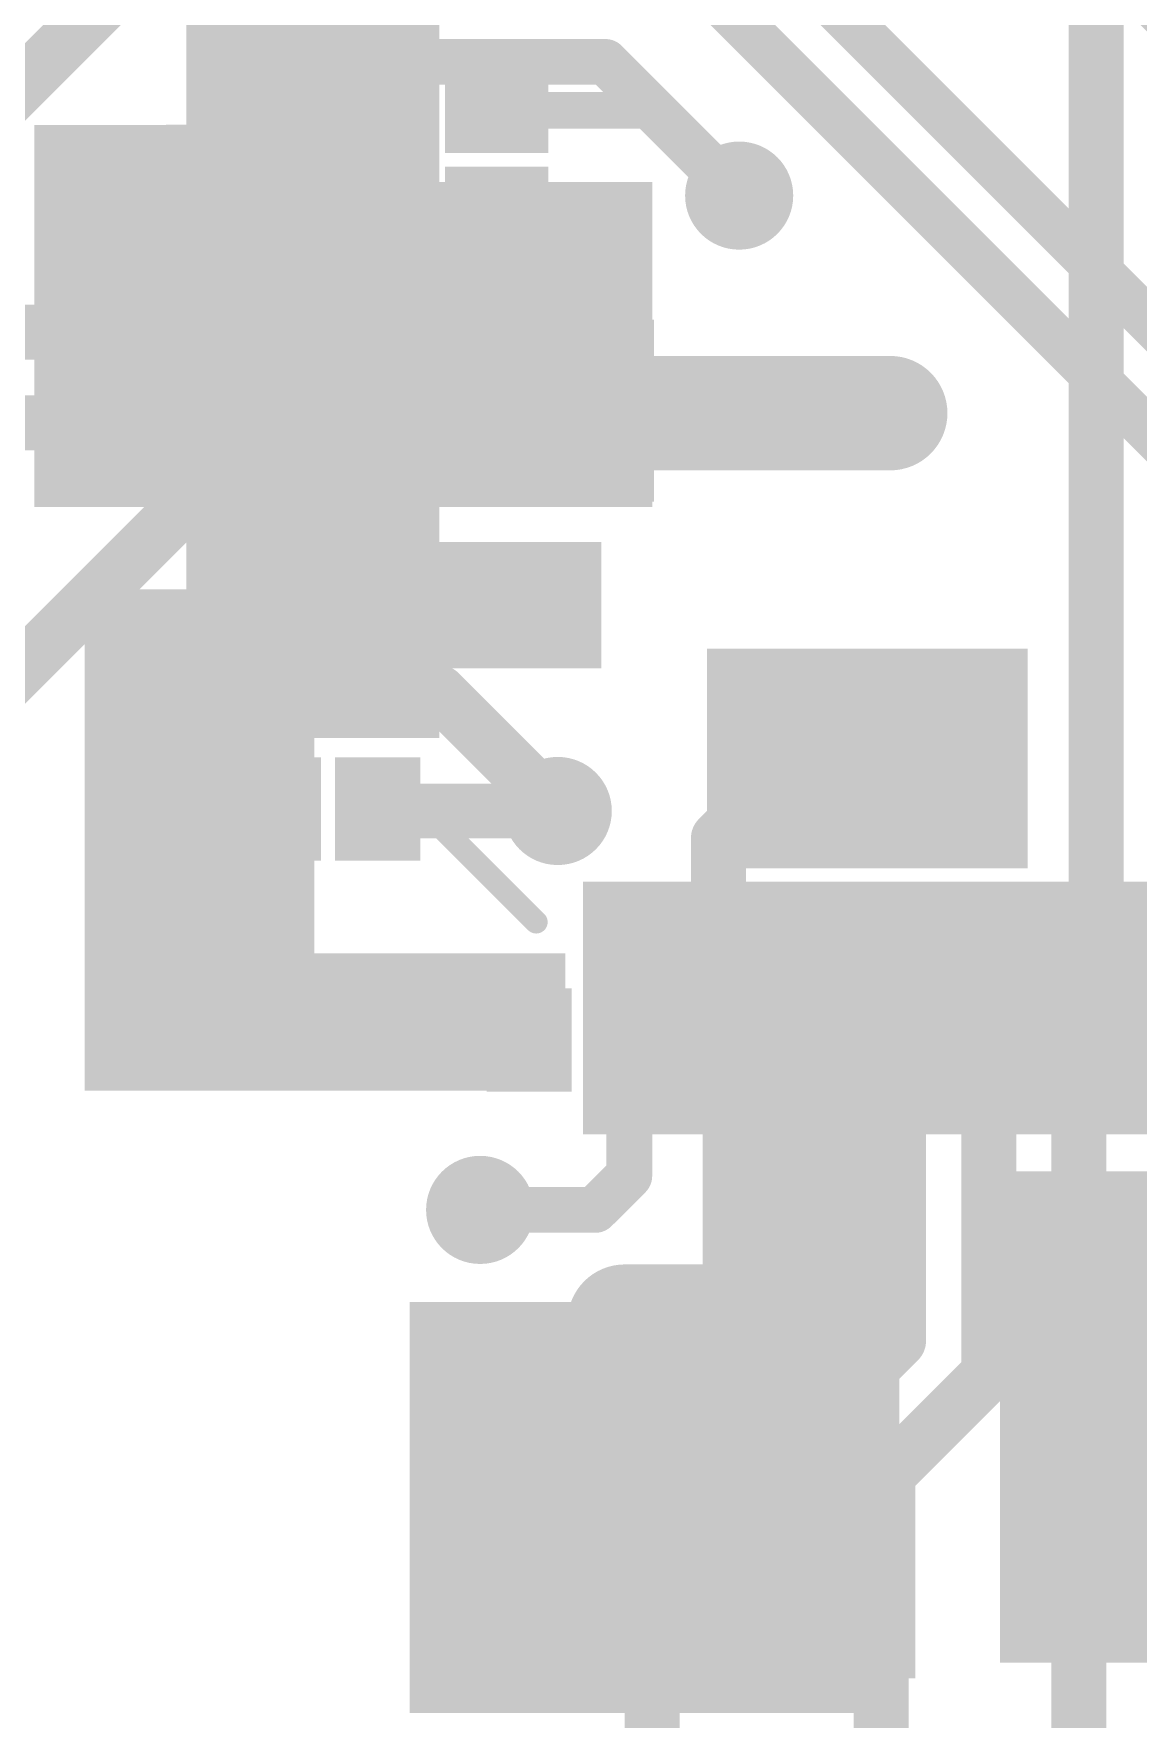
# Model space of a CAD drawing. Header units: millimetres. Extents: x -1.41 to 1.31, y -1.41 to 1.41.
# Drawn here: x -0.3601 to -0.1188, y -0.5969 to -0.2286 of the extents above; entities that cross this region are included whole.
import ezdxf

# ---------------------------------------------------------------- set-up
doc = ezdxf.new("R2010")
doc.units = ezdxf.units.MM
doc.header["$MEASUREMENT"] = 0
for name, color, linetype in [('BottomLayer', 5, 'Continuous'), ('BottomPaste', 16, 'Continuous'), ('BottomSolder', 6, 'Continuous'), ('Mechanical2', 216, 'Continuous'), ('TopLayer', 1, 'Continuous'), ('TopOverlay', 2, 'Continuous'), ('TopPaste', 8, 'Continuous'), ('TopSolder', 216, 'Continuous'), ('ViaHoleLayer', 16, 'Continuous')]:
    doc.layers.add(name, color=color, linetype=linetype)

# ---------------------------------------------------------------- blocks, each defined once
blk = doc.blocks.new('LQFP_100_16')
at = {"layer": 'TopLayer'}
for points in [[(-0.32874, -0.09252), (-0.2815, -0.09252), (-0.2815, -0.10433), (-0.32874, -0.10433)], [(-0.32874, -0.1122), (-0.2815, -0.1122), (-0.2815, -0.12402), (-0.32874, -0.12402)], [(-0.32874, -0.13189), (-0.2815, -0.13189), (-0.2815, -0.1437), (-0.32874, -0.1437)], [(-0.32874, -0.15157), (-0.2815, -0.15157), (-0.2815, -0.16339), (-0.32874, -0.16339)], [(-0.32874, -0.17126), (-0.2815, -0.17126), (-0.2815, -0.18307), (-0.32874, -0.18307)], [(-0.32874, -0.19094), (-0.2815, -0.19094), (-0.2815, -0.20276), (-0.32874, -0.20276)], [(-0.32874, -0.21063), (-0.2815, -0.21063), (-0.2815, -0.22244), (-0.32874, -0.22244)], [(-0.32874, -0.23031), (-0.2815, -0.23031), (-0.2815, -0.24213), (-0.32874, -0.24213)], [(-0.23031, -0.2815), (-0.23031, -0.32874), (-0.24213, -0.32874), (-0.24213, -0.2815)], [(-0.21063, -0.2815), (-0.21063, -0.32874), (-0.22244, -0.32874), (-0.22244, -0.2815)], [(-0.19094, -0.2815), (-0.19094, -0.32874), (-0.20276, -0.32874), (-0.20276, -0.2815)], [(-0.17126, -0.2815), (-0.17126, -0.32874), (-0.18307, -0.32874), (-0.18307, -0.2815)], [(-0.15157, -0.2815), (-0.15157, -0.32874), (-0.16339, -0.32874), (-0.16339, -0.2815)], [(-0.13189, -0.2815), (-0.13189, -0.32874), (-0.1437, -0.32874), (-0.1437, -0.2815)]]:
    blk.add_hatch(color=1, dxfattribs=at).paths.add_polyline_path(points)
at = {"layer": 'TopPaste'}
for points in [[(-0.32874, -0.09252), (-0.2815, -0.09252), (-0.2815, -0.10433), (-0.32874, -0.10433)], [(-0.32874, -0.1122), (-0.2815, -0.1122), (-0.2815, -0.12402), (-0.32874, -0.12402)], [(-0.32874, -0.13189), (-0.2815, -0.13189), (-0.2815, -0.1437), (-0.32874, -0.1437)], [(-0.32874, -0.15157), (-0.2815, -0.15157), (-0.2815, -0.16339), (-0.32874, -0.16339)], [(-0.32874, -0.17126), (-0.2815, -0.17126), (-0.2815, -0.18307), (-0.32874, -0.18307)], [(-0.32874, -0.19094), (-0.2815, -0.19094), (-0.2815, -0.20276), (-0.32874, -0.20276)], [(-0.32874, -0.21063), (-0.2815, -0.21063), (-0.2815, -0.22244), (-0.32874, -0.22244)], [(-0.32874, -0.23031), (-0.2815, -0.23031), (-0.2815, -0.24213), (-0.32874, -0.24213)], [(-0.23031, -0.2815), (-0.23031, -0.32874), (-0.24213, -0.32874), (-0.24213, -0.2815)], [(-0.21063, -0.2815), (-0.21063, -0.32874), (-0.22244, -0.32874), (-0.22244, -0.2815)], [(-0.19094, -0.2815), (-0.19094, -0.32874), (-0.20276, -0.32874), (-0.20276, -0.2815)], [(-0.17126, -0.2815), (-0.17126, -0.32874), (-0.18307, -0.32874), (-0.18307, -0.2815)], [(-0.15157, -0.2815), (-0.15157, -0.32874), (-0.16339, -0.32874), (-0.16339, -0.2815)], [(-0.13189, -0.2815), (-0.13189, -0.32874), (-0.1437, -0.32874), (-0.1437, -0.2815)]]:
    blk.add_hatch(color=8, dxfattribs=at).paths.add_polyline_path(points)
at = {"layer": 'TopSolder'}
for points in [[(-0.33274, -0.08852), (-0.2775, -0.08852), (-0.2775, -0.10833), (-0.33274, -0.10833)], [(-0.33274, -0.1082), (-0.2775, -0.1082), (-0.2775, -0.12802), (-0.33274, -0.12802)], [(-0.33274, -0.12789), (-0.2775, -0.12789), (-0.2775, -0.1477), (-0.33274, -0.1477)], [(-0.33274, -0.14757), (-0.2775, -0.14757), (-0.2775, -0.16739), (-0.33274, -0.16739)], [(-0.33274, -0.16726), (-0.2775, -0.16726), (-0.2775, -0.18707), (-0.33274, -0.18707)], [(-0.33274, -0.18694), (-0.2775, -0.18694), (-0.2775, -0.20676), (-0.33274, -0.20676)], [(-0.33274, -0.20663), (-0.2775, -0.20663), (-0.2775, -0.22644), (-0.33274, -0.22644)], [(-0.33274, -0.22631), (-0.2775, -0.22631), (-0.2775, -0.24613), (-0.33274, -0.24613)], [(-0.22631, -0.2775), (-0.22631, -0.33274), (-0.24613, -0.33274), (-0.24613, -0.2775)], [(-0.20663, -0.2775), (-0.20663, -0.33274), (-0.22644, -0.33274), (-0.22644, -0.2775)], [(-0.18694, -0.2775), (-0.18694, -0.33274), (-0.20676, -0.33274), (-0.20676, -0.2775)], [(-0.16726, -0.2775), (-0.16726, -0.33274), (-0.18707, -0.33274), (-0.18707, -0.2775)], [(-0.14757, -0.2775), (-0.14757, -0.33274), (-0.16739, -0.33274), (-0.16739, -0.2775)], [(-0.12789, -0.2775), (-0.12789, -0.33274), (-0.1477, -0.33274), (-0.1477, -0.2775)], [(-0.1082, -0.2775), (-0.1082, -0.33274), (-0.12802, -0.33274), (-0.12802, -0.2775)]]:
    blk.add_hatch(color=216, dxfattribs=at).paths.add_polyline_path(points)
at = {"layer": 'TopOverlay', "const_width": 0.005}
blk.add_lwpolyline([(-0.28634, -0.25634), (-0.25634, -0.28634)], dxfattribs=at)
at = {"layer": 'TopOverlay', "const_width": 0.0025}
for points in [[(-0.28759, -0.25634, 1), (-0.28509, -0.25634, 1)], [(-0.25759, -0.28634, 1), (-0.25509, -0.28634, 1)]]:
    blk.add_lwpolyline(points, format="xyb", close=True, dxfattribs=at)
blk = doc.blocks.new('CAP_CASE_A_B_18')
at = {"layer": 'BottomLayer'}
for points in [[(-0.07421, 0.02343), (-0.03248, 0.02343), (-0.03248, -0.02343), (-0.07421, -0.02343)], [(-0.07421, 0.02343), (-0.03248, 0.02343), (-0.03248, -0.02343), (-0.07421, -0.02343)], [(0.03248, 0.02343), (0.07421, 0.02343), (0.07421, -0.02343), (0.03248, -0.02343)]]:
    blk.add_hatch(color=5, dxfattribs=at).paths.add_polyline_path(points)
at = {"layer": 'BottomPaste'}
for points in [[(-0.07421, 0.02343), (-0.03248, 0.02343), (-0.03248, -0.02343), (-0.07421, -0.02343)], [(-0.07421, 0.02343), (-0.03248, 0.02343), (-0.03248, -0.02343), (-0.07421, -0.02343)], [(0.03248, 0.02343), (0.07421, 0.02343), (0.07421, -0.02343), (0.03248, -0.02343)]]:
    blk.add_hatch(color=16, dxfattribs=at).paths.add_polyline_path(points)
at = {"layer": 'BottomSolder'}
for points in [[(-0.07821, 0.02743), (-0.02848, 0.02743), (-0.02848, -0.02743), (-0.07821, -0.02743)], [(-0.07821, 0.02743), (-0.02848, 0.02743), (-0.02848, -0.02743), (-0.07821, -0.02743)], [(0.02848, 0.02743), (0.07821, 0.02743), (0.07821, -0.02743), (0.02848, -0.02743)]]:
    blk.add_hatch(color=6, dxfattribs=at).paths.add_polyline_path(points)
blk = doc.blocks.new('R___0201_B_54')
at = {"layer": 'BottomLayer'}
for points in [[(-0.01614, 0.00728), (-0.00551, 0.00728), (-0.00551, -0.00728), (-0.01614, -0.00728)], [(0.00551, 0.00728), (0.01614, 0.00728), (0.01614, -0.00728), (0.00551, -0.00728)]]:
    blk.add_hatch(color=5, dxfattribs=at).paths.add_polyline_path(points)
at = {"layer": 'BottomPaste'}
for points in [[(-0.01614, 0.00728), (-0.00551, 0.00728), (-0.00551, -0.00728), (-0.01614, -0.00728)], [(0.00551, 0.00728), (0.01614, 0.00728), (0.01614, -0.00728), (0.00551, -0.00728)]]:
    blk.add_hatch(color=16, dxfattribs=at).paths.add_polyline_path(points)
at = {"layer": 'BottomSolder'}
for points in [[(-0.02014, 0.01128), (-0.00151, 0.01128), (-0.00151, -0.01128), (-0.02014, -0.01128)], [(0.00151, 0.01128), (0.02014, 0.01128), (0.02014, -0.01128), (0.00151, -0.01128)]]:
    blk.add_hatch(color=6, dxfattribs=at).paths.add_polyline_path(points)
blk = doc.blocks.new('R___0201_B_55')
at = {"layer": 'BottomLayer'}
for points in [[(-0.01614, 0.00728), (-0.00551, 0.00728), (-0.00551, -0.00728), (-0.01614, -0.00728)], [(0.00551, 0.00728), (0.01614, 0.00728), (0.01614, -0.00728), (0.00551, -0.00728)]]:
    blk.add_hatch(color=5, dxfattribs=at).paths.add_polyline_path(points)
at = {"layer": 'BottomPaste'}
for points in [[(-0.01614, 0.00728), (-0.00551, 0.00728), (-0.00551, -0.00728), (-0.01614, -0.00728)], [(0.00551, 0.00728), (0.01614, 0.00728), (0.01614, -0.00728), (0.00551, -0.00728)]]:
    blk.add_hatch(color=16, dxfattribs=at).paths.add_polyline_path(points)
at = {"layer": 'BottomSolder'}
for points in [[(-0.02014, 0.01128), (-0.00151, 0.01128), (-0.00151, -0.01128), (-0.02014, -0.01128)], [(0.00151, 0.01128), (0.02014, 0.01128), (0.02014, -0.01128), (0.00151, -0.01128)]]:
    blk.add_hatch(color=6, dxfattribs=at).paths.add_polyline_path(points)
blk = doc.blocks.new('R___0201_B_56')
at = {"layer": 'BottomLayer'}
for points in [[(-0.01614, 0.00728), (-0.00551, 0.00728), (-0.00551, -0.00728), (-0.01614, -0.00728)], [(0.00551, 0.00728), (0.01614, 0.00728), (0.01614, -0.00728), (0.00551, -0.00728)]]:
    blk.add_hatch(color=5, dxfattribs=at).paths.add_polyline_path(points)
at = {"layer": 'BottomPaste'}
for points in [[(-0.01614, 0.00728), (-0.00551, 0.00728), (-0.00551, -0.00728), (-0.01614, -0.00728)], [(0.00551, 0.00728), (0.01614, 0.00728), (0.01614, -0.00728), (0.00551, -0.00728)]]:
    blk.add_hatch(color=16, dxfattribs=at).paths.add_polyline_path(points)
at = {"layer": 'BottomSolder'}
for points in [[(-0.02014, 0.01128), (-0.00151, 0.01128), (-0.00151, -0.01128), (-0.02014, -0.01128)], [(0.00151, 0.01128), (0.02014, 0.01128), (0.02014, -0.01128), (0.00151, -0.01128)]]:
    blk.add_hatch(color=6, dxfattribs=at).paths.add_polyline_path(points)
blk = doc.blocks.new('R___0201_B_57')
at = {"layer": 'BottomLayer'}
for points in [[(-0.01614, 0.00728), (-0.00551, 0.00728), (-0.00551, -0.00728), (-0.01614, -0.00728)], [(0.00551, 0.00728), (0.01614, 0.00728), (0.01614, -0.00728), (0.00551, -0.00728)]]:
    blk.add_hatch(color=5, dxfattribs=at).paths.add_polyline_path(points)
at = {"layer": 'BottomPaste'}
for points in [[(-0.01614, 0.00728), (-0.00551, 0.00728), (-0.00551, -0.00728), (-0.01614, -0.00728)], [(0.00551, 0.00728), (0.01614, 0.00728), (0.01614, -0.00728), (0.00551, -0.00728)]]:
    blk.add_hatch(color=16, dxfattribs=at).paths.add_polyline_path(points)
at = {"layer": 'BottomSolder'}
for points in [[(-0.02014, 0.01128), (-0.00151, 0.01128), (-0.00151, -0.01128), (-0.02014, -0.01128)], [(0.00151, 0.01128), (0.02014, 0.01128), (0.02014, -0.01128), (0.00151, -0.01128)]]:
    blk.add_hatch(color=6, dxfattribs=at).paths.add_polyline_path(points)
blk = doc.blocks.new('C__0603_B_99')
at = {"layer": 'BottomLayer'}
for points in [[(-0.045, -0.0175), (-0.045, 0.0175), (-0.015, 0.0175), (-0.015, -0.0175)], [(0.015, -0.0175), (0.015, 0.0175), (0.045, 0.0175), (0.045, -0.0175)]]:
    blk.add_hatch(color=5, dxfattribs=at).paths.add_polyline_path(points)
at = {"layer": 'BottomPaste'}
for points in [[(-0.045, -0.0175), (-0.045, 0.0175), (-0.015, 0.0175), (-0.015, -0.0175)], [(0.015, -0.0175), (0.015, 0.0175), (0.045, 0.0175), (0.045, -0.0175)]]:
    blk.add_hatch(color=16, dxfattribs=at).paths.add_polyline_path(points)
at = {"layer": 'BottomSolder'}
for points in [[(-0.04736, -0.01986), (-0.04736, 0.01986), (-0.01264, 0.01986), (-0.01264, -0.01986)], [(0.01264, -0.01986), (0.01264, 0.01986), (0.04736, 0.01986), (0.04736, -0.01986)]]:
    blk.add_hatch(color=6, dxfattribs=at).paths.add_polyline_path(points)
blk = doc.blocks.new('C__0603_B_100')
at = {"layer": 'BottomLayer'}
for points in [[(-0.045, -0.0175), (-0.045, 0.0175), (-0.015, 0.0175), (-0.015, -0.0175)], [(0.015, -0.0175), (0.015, 0.0175), (0.045, 0.0175), (0.045, -0.0175)]]:
    blk.add_hatch(color=5, dxfattribs=at).paths.add_polyline_path(points)
at = {"layer": 'BottomPaste'}
for points in [[(-0.045, -0.0175), (-0.045, 0.0175), (-0.015, 0.0175), (-0.015, -0.0175)], [(0.015, -0.0175), (0.015, 0.0175), (0.045, 0.0175), (0.045, -0.0175)]]:
    blk.add_hatch(color=16, dxfattribs=at).paths.add_polyline_path(points)
at = {"layer": 'BottomSolder'}
for points in [[(-0.04736, -0.01986), (-0.04736, 0.01986), (-0.01264, 0.01986), (-0.01264, -0.01986)], [(0.01264, -0.01986), (0.01264, 0.01986), (0.04736, 0.01986), (0.04736, -0.01986)]]:
    blk.add_hatch(color=6, dxfattribs=at).paths.add_polyline_path(points)
blk = doc.blocks.new('C__0603_B_105')
at = {"layer": 'BottomLayer'}
for points in [[(-0.045, -0.0175), (-0.045, 0.0175), (-0.015, 0.0175), (-0.015, -0.0175)], [(0.015, -0.0175), (0.015, 0.0175), (0.045, 0.0175), (0.045, -0.0175)]]:
    blk.add_hatch(color=5, dxfattribs=at).paths.add_polyline_path(points)
at = {"layer": 'BottomPaste'}
for points in [[(-0.045, -0.0175), (-0.045, 0.0175), (-0.015, 0.0175), (-0.015, -0.0175)], [(0.015, -0.0175), (0.015, 0.0175), (0.045, 0.0175), (0.045, -0.0175)]]:
    blk.add_hatch(color=16, dxfattribs=at).paths.add_polyline_path(points)
at = {"layer": 'BottomSolder'}
for points in [[(-0.04736, -0.01986), (-0.04736, 0.01986), (-0.01264, 0.01986), (-0.01264, -0.01986)], [(0.01264, -0.01986), (0.01264, 0.01986), (0.04736, 0.01986), (0.04736, -0.01986)]]:
    blk.add_hatch(color=6, dxfattribs=at).paths.add_polyline_path(points)

msp = doc.modelspace()

# ---------------------------------------------------------------- hatches: boundary and pattern name
at = {"layer": 'BottomLayer'}
for points in [[(-0.36, -0.332), (-0.285, -0.332), (-0.285, -0.24857), (-0.36, -0.24857)], [(-0.272, -0.332), (-0.225, -0.332), (-0.225, -0.261), (-0.272, -0.261)], [(-0.291, -0.36728), (-0.23613, -0.36728), (-0.23613, -0.3397), (-0.291, -0.3397)], [(-0.349, -0.45953), (-0.29883, -0.45953), (-0.29883, -0.35), (-0.349, -0.35)], [(-0.213, -0.411), (-0.143, -0.411), (-0.143, -0.363), (-0.213, -0.363)], [(-0.316, -0.45953), (-0.244, -0.45953), (-0.244, -0.42953), (-0.316, -0.42953)], [(-0.171, -0.43253), (-0.214, -0.43253), (-0.214, -0.53953), (-0.171, -0.53953)], [(-0.149, -0.58453), (-0.108, -0.58453), (-0.108, -0.478), (-0.149, -0.478)], [(-0.17147, -0.59553), (-0.17147, -0.50569), (-0.278, -0.50569), (-0.278, -0.59553)], [(-0.042, -0.58453), (-0.042, -0.54353), (-0.148, -0.54353), (-0.148, -0.58453)]]:
    msp.add_hatch(color=5, dxfattribs=at).paths.add_polyline_path(points)
h = msp.add_hatch(color=5, dxfattribs=at)
edge = h.paths.add_edge_path()
edge.add_arc((-0.206, -0.264), 0.01181, 0, 360)
h = msp.add_hatch(color=5, dxfattribs=at)
edge = h.paths.add_edge_path()
edge.add_arc((-0.345, -0.26904), 0.01181, 0, 360)
h = msp.add_hatch(color=5, dxfattribs=at)
edge = h.paths.add_edge_path()
edge.add_arc((-0.237, -0.27417), 0.01181, 0, 360)
h = msp.add_hatch(color=5, dxfattribs=at)
edge = h.paths.add_edge_path()
edge.add_arc((-0.173, -0.31153), 0.01181, 0, 360)
h = msp.add_hatch(color=5, dxfattribs=at)
edge = h.paths.add_edge_path()
edge.add_arc((-0.249, -0.353), 0.01181, 0, 360)
h = msp.add_hatch(color=5, dxfattribs=at)
edge = h.paths.add_edge_path()
edge.add_arc((-0.156, -0.387), 0.01181, 0, 360)
h = msp.add_hatch(color=5, dxfattribs=at)
edge = h.paths.add_edge_path()
edge.add_arc((-0.24564, -0.39844), 0.01181, 0, 360)
h = msp.add_hatch(color=5, dxfattribs=at)
edge = h.paths.add_edge_path()
edge.add_arc((-0.32019, -0.42253), 0.01181, 0, 360)
h = msp.add_hatch(color=5, dxfattribs=at)
edge = h.paths.add_edge_path()
edge.add_arc((-0.334, -0.44453), 0.01181, 0, 360)
h = msp.add_hatch(color=5, dxfattribs=at)
edge = h.paths.add_edge_path()
edge.add_arc((-0.305, -0.44453), 0.01181, 0, 360)
h = msp.add_hatch(color=5, dxfattribs=at)
edge = h.paths.add_edge_path()
edge.add_arc((-0.26259, -0.48559), 0.01181, 0, 360)
h = msp.add_hatch(color=5, dxfattribs=at)
edge = h.paths.add_edge_path()
edge.add_arc((-0.231, -0.51), 0.01181, 0, 360)
h = msp.add_hatch(color=5, dxfattribs=at)
edge = h.paths.add_edge_path()
edge.add_arc((-0.259, -0.52353), 0.01181, 0, 360)
h = msp.add_hatch(color=5, dxfattribs=at)
edge = h.paths.add_edge_path()
edge.add_arc((-0.259, -0.55303), 0.01181, 0, 360)
h = msp.add_hatch(color=5, dxfattribs=at)
edge = h.paths.add_edge_path()
edge.add_arc((-0.259, -0.58253), 0.01181, 0, 360)
at = {"layer": 'TopLayer'}
h = msp.add_hatch(color=1, dxfattribs=at)
edge = h.paths.add_edge_path()
edge.add_arc((-0.206, -0.264), 0.01181, 0, 360)
h = msp.add_hatch(color=1, dxfattribs=at)
edge = h.paths.add_edge_path()
edge.add_arc((-0.345, -0.26904), 0.01181, 0, 360)
h = msp.add_hatch(color=1, dxfattribs=at)
edge = h.paths.add_edge_path()
edge.add_arc((-0.237, -0.27417), 0.01181, 0, 360)
h = msp.add_hatch(color=1, dxfattribs=at)
edge = h.paths.add_edge_path()
edge.add_arc((-0.173, -0.31153), 0.01181, 0, 360)
h = msp.add_hatch(color=1, dxfattribs=at)
edge = h.paths.add_edge_path()
edge.add_arc((-0.249, -0.353), 0.01181, 0, 360)
h = msp.add_hatch(color=1, dxfattribs=at)
edge = h.paths.add_edge_path()
edge.add_arc((-0.156, -0.387), 0.01181, 0, 360)
h = msp.add_hatch(color=1, dxfattribs=at)
edge = h.paths.add_edge_path()
edge.add_arc((-0.24564, -0.39844), 0.01181, 0, 360)
h = msp.add_hatch(color=1, dxfattribs=at)
edge = h.paths.add_edge_path()
edge.add_arc((-0.32019, -0.42253), 0.01181, 0, 360)
h = msp.add_hatch(color=1, dxfattribs=at)
edge = h.paths.add_edge_path()
edge.add_arc((-0.334, -0.44453), 0.01181, 0, 360)
h = msp.add_hatch(color=1, dxfattribs=at)
edge = h.paths.add_edge_path()
edge.add_arc((-0.305, -0.44453), 0.01181, 0, 360)
h = msp.add_hatch(color=1, dxfattribs=at)
edge = h.paths.add_edge_path()
edge.add_arc((-0.26259, -0.48559), 0.01181, 0, 360)
h = msp.add_hatch(color=1, dxfattribs=at)
edge = h.paths.add_edge_path()
edge.add_arc((-0.231, -0.51), 0.01181, 0, 360)
h = msp.add_hatch(color=1, dxfattribs=at)
edge = h.paths.add_edge_path()
edge.add_arc((-0.259, -0.52353), 0.01181, 0, 360)
h = msp.add_hatch(color=1, dxfattribs=at)
edge = h.paths.add_edge_path()
edge.add_arc((-0.259, -0.55303), 0.01181, 0, 360)
h = msp.add_hatch(color=1, dxfattribs=at)
edge = h.paths.add_edge_path()
edge.add_arc((-0.259, -0.58253), 0.01181, 0, 360)
at = {"layer": 'ViaHoleLayer'}
h = msp.add_hatch(color=16, dxfattribs=at)
edge = h.paths.add_edge_path()
edge.add_arc((-0.206, -0.264), 0.00591, 0, 360)
h = msp.add_hatch(color=16, dxfattribs=at)
edge = h.paths.add_edge_path()
edge.add_arc((-0.345, -0.26904), 0.00591, 0, 360)
h = msp.add_hatch(color=16, dxfattribs=at)
edge = h.paths.add_edge_path()
edge.add_arc((-0.237, -0.27417), 0.00591, 0, 360)
h = msp.add_hatch(color=16, dxfattribs=at)
edge = h.paths.add_edge_path()
edge.add_arc((-0.173, -0.31153), 0.00591, 0, 360)
h = msp.add_hatch(color=16, dxfattribs=at)
edge = h.paths.add_edge_path()
edge.add_arc((-0.249, -0.353), 0.00591, 0, 360)
h = msp.add_hatch(color=16, dxfattribs=at)
edge = h.paths.add_edge_path()
edge.add_arc((-0.156, -0.387), 0.00591, 0, 360)
h = msp.add_hatch(color=16, dxfattribs=at)
edge = h.paths.add_edge_path()
edge.add_arc((-0.24564, -0.39844), 0.00591, 0, 360)
h = msp.add_hatch(color=16, dxfattribs=at)
edge = h.paths.add_edge_path()
edge.add_arc((-0.32019, -0.42253), 0.00591, 0, 360)
h = msp.add_hatch(color=16, dxfattribs=at)
edge = h.paths.add_edge_path()
edge.add_arc((-0.334, -0.44453), 0.00591, 0, 360)
h = msp.add_hatch(color=16, dxfattribs=at)
edge = h.paths.add_edge_path()
edge.add_arc((-0.305, -0.44453), 0.00591, 0, 360)
h = msp.add_hatch(color=16, dxfattribs=at)
edge = h.paths.add_edge_path()
edge.add_arc((-0.26259, -0.48559), 0.00591, 0, 360)
h = msp.add_hatch(color=16, dxfattribs=at)
edge = h.paths.add_edge_path()
edge.add_arc((-0.231, -0.51), 0.00591, 0, 360)
h = msp.add_hatch(color=16, dxfattribs=at)
edge = h.paths.add_edge_path()
edge.add_arc((-0.259, -0.52353), 0.00591, 0, 360)
h = msp.add_hatch(color=16, dxfattribs=at)
edge = h.paths.add_edge_path()
edge.add_arc((-0.259, -0.55303), 0.00591, 0, 360)
h = msp.add_hatch(color=16, dxfattribs=at)
edge = h.paths.add_edge_path()
edge.add_arc((-0.259, -0.58253), 0.00591, 0, 360)

# ---------------------------------------------------------------- linework, layer by layer
at = {"layer": 'BottomLayer'}
for points, const_width in [([(-0.128, -0.43753), (-0.128, -0.205)], 0.012), ([(-0.259, -0.24535), (-0.22465, -0.24535)], 0.008), ([(-0.22465, -0.24535), (-0.206, -0.264)], 0.008), ([(-0.242, -0.311), (-0.24147, -0.31153)], 0.025), ([(-0.24147, -0.31153), (-0.173, -0.31153)], 0.025), ([(-0.19237, -0.388), (-0.192, -0.38837)], 0.025), ([(-0.336, -0.39453), (-0.32919, -0.40134)], 0.008), ([(-0.28356, -0.39844), (-0.24564, -0.39844)], 0.012), ([(-0.32919, -0.41453), (-0.32919, -0.40134)], 0.008), ([(-0.128, -0.43753), (0.207, -0.77253)], 0.012), ([(-0.23022, -0.45168), (-0.23022, -0.44849)], 0.008), ([(-0.23031, -0.45177), (-0.23022, -0.45168)], 0.008), ([(-0.23031, -0.47684), (-0.23031, -0.45177)], 0.008), ([(-0.23907, -0.48559), (-0.23031, -0.47684)], 0.008), ([(-0.26259, -0.48559), (-0.23907, -0.48559)], 0.008), ([(-0.192, -0.5035), (-0.192, -0.501)], 0.025), ([(-0.132, -0.55), (-0.132, -0.501)], 0.025), ([(-0.192, -0.56453), (-0.192, -0.5035)], 0.025), ([(-0.1985, -0.51), (-0.19719, -0.50869)], 0.025), ([(-0.231, -0.51), (-0.1985, -0.51)], 0.025), ([(-0.19719, -0.50869), (-0.192, -0.5035)], 0.012)]:
    msp.add_lwpolyline(points, dxfattribs=dict(at, const_width=const_width))
for points, const_width in [([(-0.261, -0.24535, 1), (-0.257, -0.24535, 1)], 0.004), ([(-0.22665, -0.24535, 1), (-0.22265, -0.24535, 1)], 0.004), ([(-0.22665, -0.24535, 1), (-0.22265, -0.24535, 1)], 0.004), ([(-0.208, -0.264, 1), (-0.204, -0.264, 1)], 0.004), ([(-0.24825, -0.311, 1), (-0.23575, -0.311, 1)], 0.0125), ([(-0.24772, -0.31153, 1), (-0.23522, -0.31153, 1)], 0.0125), ([(-0.24772, -0.31153, 1), (-0.23522, -0.31153, 1)], 0.0125), ([(-0.17925, -0.31153, 1), (-0.16675, -0.31153, 1)], 0.0125), ([(-0.19862, -0.388, 1), (-0.18612, -0.388, 1)], 0.0125), ([(-0.19825, -0.38837, 1), (-0.18575, -0.38837, 1)], 0.0125), ([(-0.338, -0.39453, 1), (-0.334, -0.39453, 1)], 0.004), ([(-0.28656, -0.39844, 1), (-0.28056, -0.39844, 1)], 0.006), ([(-0.24864, -0.39844, 1), (-0.24264, -0.39844, 1)], 0.006), ([(-0.33119, -0.40134, 1), (-0.32719, -0.40134, 1)], 0.004), ([(-0.33119, -0.40134, 1), (-0.32719, -0.40134, 1)], 0.004), ([(-0.33119, -0.41453, 1), (-0.32719, -0.41453, 1)], 0.004), ([(-0.131, -0.43753, 1), (-0.125, -0.43753, 1)], 0.006), ([(-0.131, -0.43753, 1), (-0.125, -0.43753, 1)], 0.006), ([(-0.23222, -0.44849, 1), (-0.22822, -0.44849, 1)], 0.004), ([(-0.23231, -0.45177, 1), (-0.22831, -0.45177, 1)], 0.004), ([(-0.23231, -0.45177, 1), (-0.22831, -0.45177, 1)], 0.004), ([(-0.23222, -0.45168, 1), (-0.22822, -0.45168, 1)], 0.004), ([(-0.23222, -0.45168, 1), (-0.22822, -0.45168, 1)], 0.004), ([(-0.23231, -0.47684, 1), (-0.22831, -0.47684, 1)], 0.004), ([(-0.23231, -0.47684, 1), (-0.22831, -0.47684, 1)], 0.004), ([(-0.26459, -0.48559, 1), (-0.26059, -0.48559, 1)], 0.004), ([(-0.24107, -0.48559, 1), (-0.23707, -0.48559, 1)], 0.004), ([(-0.24107, -0.48559, 1), (-0.23707, -0.48559, 1)], 0.004), ([(-0.19825, -0.501, 1), (-0.18575, -0.501, 1)], 0.0125), ([(-0.13825, -0.501, 1), (-0.12575, -0.501, 1)], 0.0125), ([(-0.19825, -0.5035, 1), (-0.18575, -0.5035, 1)], 0.0125), ([(-0.19825, -0.5035, 1), (-0.18575, -0.5035, 1)], 0.0125), ([(-0.20344, -0.50869, 1), (-0.19094, -0.50869, 1)], 0.0125), ([(-0.23725, -0.51, 1), (-0.22475, -0.51, 1)], 0.0125), ([(-0.20475, -0.51, 1), (-0.19225, -0.51, 1)], 0.0125), ([(-0.20475, -0.51, 1), (-0.19225, -0.51, 1)], 0.0125), ([(-0.195, -0.5035, 1), (-0.189, -0.5035, 1)], 0.006), ([(-0.20019, -0.50869, 1), (-0.19419, -0.50869, 1)], 0.006), ([(-0.13825, -0.55, 1), (-0.12575, -0.55, 1)], 0.0125), ([(-0.19825, -0.56453, 1), (-0.18575, -0.56453, 1)], 0.0125)]:
    msp.add_lwpolyline(points, format="xyb", close=True, dxfattribs=dict(at, const_width=const_width))
at = {"layer": 'Mechanical2', "const_width": 0.015}
msp.add_lwpolyline([(1.30453, -0.50159, -5.376897), (1.30384, 0.50339)], format="xyb", dxfattribs=at)
at = {"layer": 'TopLayer'}
for points, const_width in [([(-0.19746, -0.14054), (-0.055, -0.283)], 0.01), ([(-0.21246, -0.19543), (-0.09888, -0.309)], 0.01), ([(-0.21682, -0.21511), (-0.09491, -0.33702)], 0.01), ([(-0.36983, -0.247), (-0.345, -0.22217)], 0.012), ([(-0.29912, -0.2348), (-0.2352, -0.2348)], 0.01), ([(-0.2352, -0.2348), (-0.206, -0.264)], 0.01), ([(-0.345, -0.26904), (-0.33044, -0.25448)], 0.012), ([(-0.33044, -0.25448), (-0.31674, -0.25448)], 0.012), ([(-0.29512, -0.27417), (-0.237, -0.27417)], 0.012), ([(-0.36624, -0.29385), (-0.29912, -0.29385)], 0.012), ([(-0.4134, -0.31363), (-0.29921, -0.31363)], 0.012), ([(-0.29921, -0.31363), (-0.29912, -0.31354)], 0.012), ([(-0.374, -0.37853), (-0.32869, -0.33322)], 0.012), ([(-0.32869, -0.33322), (-0.31674, -0.33322)], 0.012), ([(-0.29907, -0.35295), (-0.24905, -0.35295)], 0.012), ([(-0.2815, -0.37259), (-0.2715, -0.37259)], 0.012), ([(-0.2715, -0.37259), (-0.24564, -0.39844)], 0.012), ([(-0.21054, -0.40441), (-0.19313, -0.387)], 0.012), ([(-0.19313, -0.387), (-0.155, -0.387)], 0.012), ([(-0.21054, -0.42387), (-0.21054, -0.40441)], 0.012), ([(-0.17117, -0.51417), (-0.17117, -0.44149)], 0.012), ([(-0.15148, -0.52135), (-0.15148, -0.44149)], 0.012), ([(-0.1318, -0.68932), (-0.1318, -0.44149)], 0.012), ([(-0.23, -0.47819), (-0.23, -0.44871)], 0.01), ([(-0.23022, -0.44849), (-0.23, -0.44871)], 0.008), ([(-0.19094, -0.44858), (-0.19085, -0.44849)], 0.012), ([(-0.19094, -0.48847), (-0.19094, -0.44858)], 0.012), ([(-0.23741, -0.48559), (-0.23, -0.47819)], 0.01), ([(-0.26259, -0.48559), (-0.23741, -0.48559)], 0.01), ([(-0.21247, -0.51), (-0.19094, -0.48847)], 0.012), ([(-0.231, -0.51), (-0.21247, -0.51)], 0.012), ([(-0.225, -0.568), (-0.17117, -0.51417)], 0.012), ([(-0.175, -0.54487), (-0.15148, -0.52135)], 0.012), ([(-0.175, -0.857), (-0.175, -0.54487)], 0.012), ([(-0.225, -0.857), (-0.225, -0.568)], 0.012)]:
    msp.add_lwpolyline(points, dxfattribs=dict(at, const_width=const_width))
for points, const_width in [([(-0.30162, -0.2348, 1), (-0.29662, -0.2348, 1)], 0.005), ([(-0.2377, -0.2348, 1), (-0.2327, -0.2348, 1)], 0.005), ([(-0.2377, -0.2348, 1), (-0.2327, -0.2348, 1)], 0.005), ([(-0.33344, -0.25448, 1), (-0.32744, -0.25448, 1)], 0.006), ([(-0.33344, -0.25448, 1), (-0.32744, -0.25448, 1)], 0.006), ([(-0.31974, -0.25448, 1), (-0.31374, -0.25448, 1)], 0.006), ([(-0.2085, -0.264, 1), (-0.2035, -0.264, 1)], 0.005), ([(-0.348, -0.26904, 1), (-0.342, -0.26904, 1)], 0.006), ([(-0.29812, -0.27417, 1), (-0.29212, -0.27417, 1)], 0.006), ([(-0.24, -0.27417, 1), (-0.234, -0.27417, 1)], 0.006), ([(-0.30212, -0.29385, 1), (-0.29612, -0.29385, 1)], 0.006), ([(-0.30221, -0.31363, 1), (-0.29621, -0.31363, 1)], 0.006), ([(-0.30221, -0.31363, 1), (-0.29621, -0.31363, 1)], 0.006), ([(-0.30212, -0.31354, 1), (-0.29612, -0.31354, 1)], 0.006), ([(-0.33169, -0.33322, 1), (-0.32569, -0.33322, 1)], 0.006), ([(-0.33169, -0.33322, 1), (-0.32569, -0.33322, 1)], 0.006), ([(-0.31974, -0.33322, 1), (-0.31374, -0.33322, 1)], 0.006), ([(-0.30207, -0.35295, 1), (-0.29607, -0.35295, 1)], 0.006), ([(-0.25205, -0.35295, 1), (-0.24605, -0.35295, 1)], 0.006), ([(-0.2845, -0.37259, 1), (-0.2785, -0.37259, 1)], 0.006), ([(-0.2745, -0.37259, 1), (-0.2685, -0.37259, 1)], 0.006), ([(-0.2745, -0.37259, 1), (-0.2685, -0.37259, 1)], 0.006), ([(-0.19613, -0.387, 1), (-0.19013, -0.387, 1)], 0.006), ([(-0.19613, -0.387, 1), (-0.19013, -0.387, 1)], 0.006), ([(-0.158, -0.387, 1), (-0.152, -0.387, 1)], 0.006), ([(-0.24864, -0.39844, 1), (-0.24264, -0.39844, 1)], 0.006), ([(-0.21354, -0.40441, 1), (-0.20754, -0.40441, 1)], 0.006), ([(-0.21354, -0.40441, 1), (-0.20754, -0.40441, 1)], 0.006), ([(-0.21354, -0.42387, 1), (-0.20754, -0.42387, 1)], 0.006), ([(-0.17417, -0.44149, 1), (-0.16817, -0.44149, 1)], 0.006), ([(-0.15448, -0.44149, 1), (-0.14848, -0.44149, 1)], 0.006), ([(-0.1348, -0.44149, 1), (-0.1288, -0.44149, 1)], 0.006), ([(-0.2325, -0.44871, 1), (-0.2275, -0.44871, 1)], 0.005), ([(-0.23222, -0.44849, 1), (-0.22822, -0.44849, 1)], 0.004), ([(-0.232, -0.44871, 1), (-0.228, -0.44871, 1)], 0.004), ([(-0.19394, -0.44858, 1), (-0.18794, -0.44858, 1)], 0.006), ([(-0.19394, -0.44858, 1), (-0.18794, -0.44858, 1)], 0.006), ([(-0.19385, -0.44849, 1), (-0.18785, -0.44849, 1)], 0.006), ([(-0.2325, -0.47819, 1), (-0.2275, -0.47819, 1)], 0.005), ([(-0.2325, -0.47819, 1), (-0.2275, -0.47819, 1)], 0.005), ([(-0.26509, -0.48559, 1), (-0.26009, -0.48559, 1)], 0.005), ([(-0.23991, -0.48559, 1), (-0.23491, -0.48559, 1)], 0.005), ([(-0.23991, -0.48559, 1), (-0.23491, -0.48559, 1)], 0.005), ([(-0.19394, -0.48847, 1), (-0.18794, -0.48847, 1)], 0.006), ([(-0.19394, -0.48847, 1), (-0.18794, -0.48847, 1)], 0.006), ([(-0.234, -0.51, 1), (-0.228, -0.51, 1)], 0.006), ([(-0.21547, -0.51, 1), (-0.20947, -0.51, 1)], 0.006), ([(-0.21547, -0.51, 1), (-0.20947, -0.51, 1)], 0.006), ([(-0.17417, -0.51417, 1), (-0.16817, -0.51417, 1)], 0.006), ([(-0.17417, -0.51417, 1), (-0.16817, -0.51417, 1)], 0.006), ([(-0.15448, -0.52135, 1), (-0.14848, -0.52135, 1)], 0.006), ([(-0.15448, -0.52135, 1), (-0.14848, -0.52135, 1)], 0.006), ([(-0.178, -0.54487, 1), (-0.172, -0.54487, 1)], 0.006), ([(-0.178, -0.54487, 1), (-0.172, -0.54487, 1)], 0.006), ([(-0.228, -0.568, 1), (-0.222, -0.568, 1)], 0.006), ([(-0.228, -0.568, 1), (-0.222, -0.568, 1)], 0.006)]:
    msp.add_lwpolyline(points, format="xyb", close=True, dxfattribs=dict(at, const_width=const_width))

# ---------------------------------------------------------------- block references
for name, p in [('LQFP_100_16', (0.006, -0.13637)), ('C__0603_B_99', (-0.272, -0.311)), ('R___0201_B_57', (-0.29583, -0.36)), ('R___0201_B_56', (-0.29583, -0.398)), ('R___0201_B_55', (-0.24105, -0.44849)), ('C__0603_B_100', (-0.162, -0.497)), ('CAP_CASE_A_B_18', (-0.139, -0.56053))]:
    msp.add_blockref(name, p)
at = {"rotation": 90}
for name, p in [('R___0201_B_54', (-0.259, -0.25617)), ('C__0603_B_105', (-0.192, -0.41837))]:
    msp.add_blockref(name, p, dxfattribs=at)

doc.saveas('drawing.dxf')
